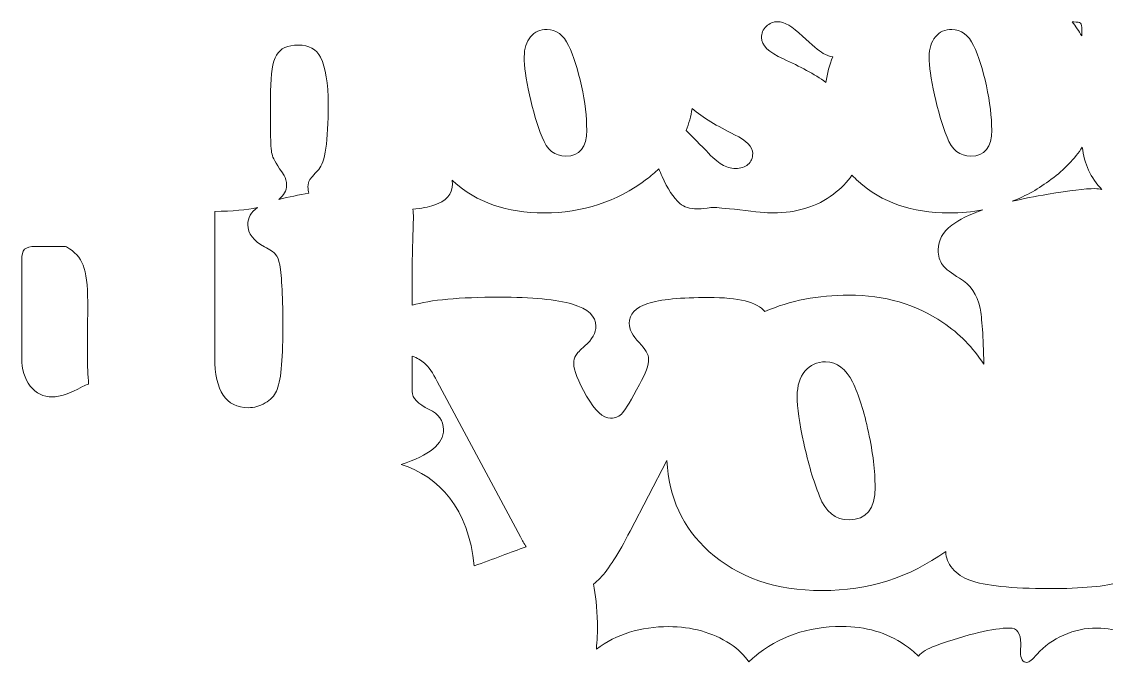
# Model space of a CAD drawing. Header units: millimetres. Extents: x -431 to 186, y -15 to 284.
# Drawn here: x 2.96 to 40.13, y 164.08 to 185.87 of the extents above; entities that cross this region are included whole.
import ezdxf

# ---------------------------------------------------------------- set-up
doc = ezdxf.new("R2010")
doc.units = ezdxf.units.MM
doc.header["$MEASUREMENT"] = 0
doc.layers.add('Capa 1', color=7, linetype='Continuous')

msp = doc.modelspace()

# ---------------------------------------------------------------- linework, layer by layer
at = {"layer": 'Capa 1', "color": 240, "lineweight": 9}
for points, knots in [([(20.9619, 185.6067), (20.7256, 185.6067), (20.5389, 185.5202), (20.3961, 185.3495), (20.3961, 185.3495), (20.2532, 185.1762), (20.1819, 184.9486), (20.1819, 184.6642), (20.1819, 184.6642), (20.1819, 184.3447), (20.2424, 183.914), (20.3633, 183.367), (20.3633, 183.367), (20.4841, 182.817), (20.6268, 182.3322), (20.7944, 181.9098), (20.7944, 181.9098), (20.9592, 181.4763), (21.2311, 181.2596), (21.6073, 181.2596), (21.6073, 181.2596), (22.0851, 181.2596), (22.324, 181.5575), (22.324, 182.156), (22.324, 182.156), (22.324, 182.6003), (22.2637, 183.1042), (22.1429, 183.6702), (22.1429, 183.6702), (22.022, 184.2363), (21.8737, 184.6967), (21.7035, 185.0516), (21.7035, 185.0516), (21.5276, 185.4118), (21.2805, 185.5959), (20.9619, 185.6067)], [0, 0, 0, 0, 0.1, 0.1, 0.1, 0.1, 0.2, 0.2, 0.2, 0.2, 0.3, 0.3, 0.3, 0.3, 0.4, 0.4, 0.4, 0.4, 0.5, 0.5, 0.5, 0.5, 0.6, 0.6, 0.6, 0.6, 0.7, 0.7, 0.7, 0.7, 0.8, 0.8, 0.8, 0.8, 1, 1, 1, 1]), ([(30.5225, 183.7903), (30.5683, 184.0963), (30.6467, 184.3868), (30.7575, 184.6615), (30.7575, 184.6615), (30.6392, 184.6807), (30.5297, 184.72), (30.4293, 184.7807), (30.4293, 184.7807), (30.2811, 184.8727), (30.0449, 185.0704), (29.7181, 185.3764), (29.7181, 185.3764), (29.3751, 185.7042), (29.0892, 185.8695), (28.864, 185.8695), (28.864, 185.8695), (28.7131, 185.8695), (28.584, 185.8154), (28.474, 185.7071), (28.474, 185.7071), (28.3643, 185.5987), (28.3095, 185.4687), (28.3095, 185.3224), (28.3095, 185.3224), (28.3095, 185.0623), (28.5621, 184.8186), (29.0645, 184.5912), (29.0645, 184.5912), (29.6341, 184.3391), (30.1201, 184.0723), (30.5225, 183.7903)], [0, 0, 0, 0, 0.1111111, 0.1111111, 0.1111111, 0.1111111, 0.2222222, 0.2222222, 0.2222222, 0.2222222, 0.3333333, 0.3333333, 0.3333333, 0.3333333, 0.4444444, 0.4444444, 0.4444444, 0.4444444, 0.5555556, 0.5555556, 0.5555556, 0.5555556, 0.6666667, 0.6666667, 0.6666667, 0.6666667, 0.7777778, 0.7777778, 0.7777778, 0.7777778, 1, 1, 1, 1]), ([(34.8411, 185.6067), (34.6047, 185.6067), (34.4181, 185.5202), (34.2753, 185.3495), (34.2753, 185.3495), (34.1324, 185.1762), (34.0611, 184.9486), (34.0611, 184.6642), (34.0611, 184.6642), (34.0611, 184.3447), (34.1215, 183.914), (34.2423, 183.367), (34.2423, 183.367), (34.3633, 182.817), (34.5059, 182.3322), (34.6736, 181.9098), (34.6736, 181.9098), (34.8383, 181.4763), (35.1103, 181.2596), (35.4865, 181.2596), (35.4865, 181.2596), (35.9642, 181.2596), (36.2031, 181.5575), (36.2031, 182.156), (36.2031, 182.156), (36.2031, 182.6003), (36.1427, 183.1042), (36.0219, 183.6702), (36.0219, 183.6702), (35.9011, 184.2363), (35.7527, 184.6967), (35.5825, 185.0516), (35.5825, 185.0516), (35.4068, 185.4118), (35.1597, 185.5959), (34.8411, 185.6067)], [0, 0, 0, 0, 0.1, 0.1, 0.1, 0.1, 0.2, 0.2, 0.2, 0.2, 0.3, 0.3, 0.3, 0.3, 0.4, 0.4, 0.4, 0.4, 0.5, 0.5, 0.5, 0.5, 0.6, 0.6, 0.6, 0.6, 0.7, 0.7, 0.7, 0.7, 0.8, 0.8, 0.8, 0.8, 1, 1, 1, 1]), ([(39.2911, 185.38), (39.2911, 185.38), (39.2911, 185.5904), (39.2911, 185.5904), (39.2911, 185.5904), (39.2911, 185.7124), (39.2774, 185.7882), (39.2473, 185.818), (39.2473, 185.818), (39.217, 185.8478), (39.1429, 185.8614), (39.0193, 185.8614), (39.0193, 185.8614), (39.0193, 185.8614), (38.9611, 185.8614), (38.9611, 185.8614), (38.9611, 185.8614), (39.0807, 185.7107), (39.1906, 185.5503), (39.2911, 185.38)], [0, 0, 0, 0, 0.1666667, 0.1666667, 0.1666667, 0.1666667, 0.3333333, 0.3333333, 0.3333333, 0.3333333, 0.5, 0.5, 0.5, 0.5, 0.6666667, 0.6666667, 0.6666667, 0.6666667, 1, 1, 1, 1]), ([(11.7707, 179.7794), (12.1152, 179.8618), (12.4589, 179.9326), (12.8013, 179.9912), (12.8013, 179.9912), (12.7801, 180.0566), (12.7696, 180.1272), (12.7696, 180.2034), (12.7696, 180.2034), (12.7696, 180.3088), (12.7859, 180.3874), (12.8189, 180.4362), (12.8189, 180.4362), (12.8492, 180.4876), (12.9561, 180.6094), (13.1403, 180.8071), (13.1403, 180.8071), (13.3544, 181.0295), (13.4617, 181.7688), (13.4617, 183.0283), (13.4617, 183.0283), (13.4617, 183.7596), (13.3763, 184.2986), (13.2033, 184.6479), (13.2033, 184.6479), (13.0635, 184.927), (12.8079, 185.0678), (12.4317, 185.0678), (12.4317, 185.0678), (12.0719, 185.0678), (11.8247, 184.9542), (11.6901, 184.7264), (11.6901, 184.7264), (11.5584, 184.499), (11.4897, 184.0872), (11.4897, 183.4887), (11.4897, 183.4887), (11.4897, 183.4887), (11.4897, 181.9178), (11.4897, 181.9178), (11.4897, 181.9178), (11.4897, 181.6063), (11.5117, 181.3922), (11.5501, 181.2759), (11.5501, 181.2759), (11.5913, 181.1594), (11.7231, 180.9346), (11.9483, 180.6014), (11.9483, 180.6014), (12.0088, 180.5039), (12.0363, 180.3956), (12.0363, 180.2738), (12.0363, 180.2738), (12.0363, 180.076), (11.9476, 179.9111), (11.7707, 179.7794)], [0, 0, 0, 0, 0.0666667, 0.0666667, 0.0666667, 0.0666667, 0.1333333, 0.1333333, 0.1333333, 0.1333333, 0.2, 0.2, 0.2, 0.2, 0.2666667, 0.2666667, 0.2666667, 0.2666667, 0.3333333, 0.3333333, 0.3333333, 0.3333333, 0.4, 0.4, 0.4, 0.4, 0.4666667, 0.4666667, 0.4666667, 0.4666667, 0.5333333, 0.5333333, 0.5333333, 0.5333333, 0.6, 0.6, 0.6, 0.6, 0.6666667, 0.6666667, 0.6666667, 0.6666667, 0.7333333, 0.7333333, 0.7333333, 0.7333333, 0.8, 0.8, 0.8, 0.8, 0.8666667, 0.8666667, 0.8666667, 0.8666667, 1, 1, 1, 1]), ([(25.7276, 182.137), (25.8735, 182.003), (26.1011, 181.7742), (26.4116, 181.4492), (26.4116, 181.4492), (26.6315, 181.2162), (26.8125, 181.0566), (26.9581, 180.9698), (26.9581, 180.9698), (27.1037, 180.8831), (27.2575, 180.8371), (27.4251, 180.8371), (27.4251, 180.8371), (27.6008, 180.8371), (27.7437, 180.8831), (27.8507, 180.9779), (27.8507, 180.9779), (27.9577, 181.0699), (28.0128, 181.1919), (28.0128, 181.3463), (28.0128, 181.3463), (28.0128, 181.5846), (27.804, 181.8012), (27.392, 181.9963), (27.392, 181.9963), (26.7876, 182.2876), (26.3013, 182.587), (25.9329, 182.8924), (25.9329, 182.8924), (25.8949, 182.6308), (25.8264, 182.3791), (25.7276, 182.137)], [0, 0, 0, 0, 0.1111111, 0.1111111, 0.1111111, 0.1111111, 0.2222222, 0.2222222, 0.2222222, 0.2222222, 0.3333333, 0.3333333, 0.3333333, 0.3333333, 0.4444444, 0.4444444, 0.4444444, 0.4444444, 0.5555556, 0.5555556, 0.5555556, 0.5555556, 0.6666667, 0.6666667, 0.6666667, 0.6666667, 0.7777778, 0.7777778, 0.7777778, 0.7777778, 1, 1, 1, 1]), ([(36.9107, 179.713), (37.265, 179.7971), (37.6734, 179.8787), (38.1378, 179.9575), (38.1378, 179.9575), (38.8737, 180.0823), (39.4075, 180.1464), (39.743, 180.1464), (39.743, 180.1464), (39.8293, 180.1464), (39.9085, 180.1378), (39.9806, 180.1203), (39.9806, 180.1203), (39.5974, 180.5108), (39.3734, 180.9951), (39.3098, 181.5728), (39.3098, 181.5728), (39.0494, 181.1734), (38.695, 180.8044), (38.2465, 180.4659), (38.2465, 180.4659), (37.8263, 180.1499), (37.3811, 179.899), (36.9107, 179.713)], [0, 0, 0, 0, 0.1428571, 0.1428571, 0.1428571, 0.1428571, 0.2857143, 0.2857143, 0.2857143, 0.2857143, 0.4285714, 0.4285714, 0.4285714, 0.4285714, 0.5714286, 0.5714286, 0.5714286, 0.5714286, 0.7142857, 0.7142857, 0.7142857, 0.7142857, 1, 1, 1, 1]), ([(16.3613, 179.4383), (16.3753, 179.3514), (16.3824, 179.2572), (16.3824, 179.1556), (16.3824, 179.1556), (16.3824, 179.0848), (16.3791, 178.9363), (16.3723, 178.71), (16.3723, 178.71), (16.3584, 178.3927), (16.3483, 178.0078), (16.3415, 177.5522), (16.3415, 177.5522), (16.3415, 177.5522), (16.3415, 176.1498), (16.3415, 176.1498), (16.3415, 176.1498), (16.9712, 176.3352), (17.9639, 176.4263), (19.3181, 176.4263), (19.3181, 176.4263), (20.458, 176.4263), (21.2931, 176.3488), (21.8303, 176.1866), (21.8303, 176.1866), (22.3712, 176.0246), (22.6383, 175.7748), (22.6383, 175.4374), (22.6383, 175.4374), (22.6383, 175.201), (22.5115, 174.975), (22.2583, 174.7555), (22.2583, 174.7555), (22.0975, 174.6103), (21.9949, 174.502), (21.9467, 174.4315), (21.9467, 174.4315), (21.8989, 174.357), (21.8783, 174.2659), (21.8783, 174.1546), (21.8783, 174.1546), (21.8783, 173.9284), (22.0257, 173.5571), (22.3164, 173.0371), (22.3164, 173.0371), (22.6109, 172.5275), (22.8881, 172.2742), (23.1413, 172.2742), (23.1413, 172.2742), (23.3091, 172.2742), (23.446, 172.3383), (23.552, 172.4632), (23.552, 172.4632), (23.6583, 172.5882), (23.8533, 172.909), (24.134, 173.4323), (24.134, 173.4323), (24.3395, 173.8135), (24.4455, 174.1039), (24.4455, 174.303), (24.4455, 174.303), (24.4455, 174.4584), (24.3359, 174.6475), (24.1239, 174.8668), (24.1239, 174.8668), (23.8943, 175.1032), (23.7815, 175.3226), (23.7815, 175.5284), (23.7815, 175.5284), (23.7815, 175.8458), (23.9937, 176.072), (24.418, 176.2103), (24.418, 176.2103), (24.8423, 176.3488), (25.5409, 176.4163), (26.5093, 176.4163), (26.5093, 176.4163), (27.5311, 176.4163), (28.1696, 176.2556), (28.4264, 175.9318), (28.4264, 175.9318), (29.2932, 176.3091), (30.2553, 176.4974), (31.3137, 176.4974), (31.3137, 176.4974), (32.5359, 176.4974), (33.6107, 176.1832), (34.5311, 175.5587), (34.5311, 175.5587), (35.0937, 175.1784), (35.5603, 174.7015), (35.9333, 174.1276), (35.9333, 174.1276), (35.9145, 175.0739), (35.8706, 175.7147), (35.8033, 176.0518), (35.8033, 176.0518), (35.7075, 176.514), (35.4748, 176.8551), (35.1017, 177.0814), (35.1017, 177.0814), (34.8211, 177.2399), (34.626, 177.3884), (34.5231, 177.5304), (34.5231, 177.5304), (34.4205, 177.672), (34.3692, 177.8443), (34.3692, 178.0502), (34.3692, 178.0502), (34.3692, 178.3744), (34.5265, 178.6544), (34.838, 178.8942), (34.838, 178.8942), (35.0819, 179.0822), (35.438, 179.258), (35.9054, 179.4219), (35.9054, 179.4219), (35.5324, 179.3506), (35.1456, 179.3148), (34.7449, 179.3148), (34.7449, 179.3148), (33.4652, 179.3148), (32.4269, 179.6751), (31.6333, 180.3928), (31.6333, 180.3928), (31.5553, 180.4632), (31.4813, 180.536), (31.4111, 180.6106), (31.4111, 180.6106), (31.2533, 180.3732), (31.0425, 180.1554), (30.7781, 179.9568), (30.7781, 179.9568), (30.2153, 179.5288), (29.526, 179.3148), (28.7103, 179.3148), (28.7103, 179.3148), (28.5015, 179.3148), (28.1225, 179.3502), (27.5679, 179.4176), (27.5679, 179.4176), (27.0488, 179.4747), (26.7577, 179.5044), (26.6917, 179.5044), (26.6917, 179.5044), (26.6231, 179.5044), (26.5408, 179.4964), (26.45, 179.4802), (26.45, 179.4802), (26.2963, 179.4611), (26.1836, 179.4503), (26.1124, 179.4503), (26.1124, 179.4503), (25.8595, 179.4503), (25.6617, 179.5124), (25.5161, 179.6399), (25.5161, 179.6399), (25.2967, 179.8351), (25.0933, 180.1436), (24.9067, 180.5634), (24.9067, 180.5634), (24.866, 180.6542), (24.8295, 180.7422), (24.7979, 180.8271), (24.7979, 180.8271), (24.6655, 180.7031), (24.5221, 180.5826), (24.3673, 180.4659), (24.3673, 180.4659), (23.3484, 179.6994), (22.1812, 179.3148), (20.8657, 179.3148), (20.8657, 179.3148), (19.586, 179.3148), (18.5479, 179.6751), (17.7541, 180.3928), (17.7541, 180.3928), (17.7541, 180.3928), (17.7071, 180.4359), (17.7071, 180.4359), (17.7071, 180.4359), (17.7144, 180.3958), (17.7184, 180.3527), (17.7184, 180.3062), (17.7184, 180.3062), (17.7184, 179.9568), (17.5069, 179.7131), (17.0811, 179.5776), (17.0811, 179.5776), (16.9013, 179.5188), (16.6613, 179.4723), (16.3613, 179.4383)], [0, 0, 0, 0, 0.0204082, 0.0204082, 0.0204082, 0.0204082, 0.0408163, 0.0408163, 0.0408163, 0.0408163, 0.0612245, 0.0612245, 0.0612245, 0.0612245, 0.0816327, 0.0816327, 0.0816327, 0.0816327, 0.1020408, 0.1020408, 0.1020408, 0.1020408, 0.122449, 0.122449, 0.122449, 0.122449, 0.1428571, 0.1428571, 0.1428571, 0.1428571, 0.1632653, 0.1632653, 0.1632653, 0.1632653, 0.1836735, 0.1836735, 0.1836735, 0.1836735, 0.2040816, 0.2040816, 0.2040816, 0.2040816, 0.2244898, 0.2244898, 0.2244898, 0.2244898, 0.244898, 0.244898, 0.244898, 0.244898, 0.2653061, 0.2653061, 0.2653061, 0.2653061, 0.2857143, 0.2857143, 0.2857143, 0.2857143, 0.3061224, 0.3061224, 0.3061224, 0.3061224, 0.3265306, 0.3265306, 0.3265306, 0.3265306, 0.3469388, 0.3469388, 0.3469388, 0.3469388, 0.3673469, 0.3673469, 0.3673469, 0.3673469, 0.3877551, 0.3877551, 0.3877551, 0.3877551, 0.4081633, 0.4081633, 0.4081633, 0.4081633, 0.4285714, 0.4285714, 0.4285714, 0.4285714, 0.4489796, 0.4489796, 0.4489796, 0.4489796, 0.4693878, 0.4693878, 0.4693878, 0.4693878, 0.4897959, 0.4897959, 0.4897959, 0.4897959, 0.5102041, 0.5102041, 0.5102041, 0.5102041, 0.5306122, 0.5306122, 0.5306122, 0.5306122, 0.5510204, 0.5510204, 0.5510204, 0.5510204, 0.5714286, 0.5714286, 0.5714286, 0.5714286, 0.5918367, 0.5918367, 0.5918367, 0.5918367, 0.6122449, 0.6122449, 0.6122449, 0.6122449, 0.6326531, 0.6326531, 0.6326531, 0.6326531, 0.6530612, 0.6530612, 0.6530612, 0.6530612, 0.6734694, 0.6734694, 0.6734694, 0.6734694, 0.6938776, 0.6938776, 0.6938776, 0.6938776, 0.7142857, 0.7142857, 0.7142857, 0.7142857, 0.7346939, 0.7346939, 0.7346939, 0.7346939, 0.755102, 0.755102, 0.755102, 0.755102, 0.7755102, 0.7755102, 0.7755102, 0.7755102, 0.7959184, 0.7959184, 0.7959184, 0.7959184, 0.8163265, 0.8163265, 0.8163265, 0.8163265, 0.8367347, 0.8367347, 0.8367347, 0.8367347, 0.8571429, 0.8571429, 0.8571429, 0.8571429, 0.877551, 0.877551, 0.877551, 0.877551, 0.8979592, 0.8979592, 0.8979592, 0.8979592, 0.9183673, 0.9183673, 0.9183673, 0.9183673, 0.9387755, 0.9387755, 0.9387755, 0.9387755, 0.9591837, 0.9591837, 0.9591837, 0.9591837, 1, 1, 1, 1]), ([(9.5744, 179.3635), (9.5744, 179.3635), (9.5744, 174.3586), (9.5744, 174.3586), (9.5744, 174.3586), (9.5744, 173.2108), (9.9576, 172.6372), (10.7277, 172.6372), (10.7277, 172.6372), (10.9196, 172.6372), (11.1113, 172.691), (11.2995, 172.8024), (11.2995, 172.8024), (11.4844, 172.9106), (11.6176, 173.0424), (11.6897, 173.2008), (11.6897, 173.2008), (11.8368, 173.5183), (11.9088, 174.2236), (11.9088, 175.3176), (11.9088, 175.3176), (11.9088, 176.4011), (11.8745, 177.137), (11.7993, 177.5352), (11.7993, 177.5352), (11.7717, 177.6972), (11.7273, 177.8188), (11.6589, 177.8932), (11.6589, 177.8932), (11.5937, 177.9708), (11.4671, 178.0586), (11.2789, 178.1564), (11.2789, 178.1564), (10.8991, 178.3556), (10.7075, 178.6055), (10.7075, 178.9091), (10.7075, 178.9091), (10.7075, 179.1474), (10.8191, 179.3431), (11.0417, 179.4963), (11.0417, 179.4963), (10.6671, 179.4182), (10.1779, 179.3744), (9.5744, 179.3635)], [0, 0, 0, 0, 0.0833333, 0.0833333, 0.0833333, 0.0833333, 0.1666667, 0.1666667, 0.1666667, 0.1666667, 0.25, 0.25, 0.25, 0.25, 0.3333333, 0.3333333, 0.3333333, 0.3333333, 0.4166667, 0.4166667, 0.4166667, 0.4166667, 0.5, 0.5, 0.5, 0.5, 0.5833333, 0.5833333, 0.5833333, 0.5833333, 0.6666667, 0.6666667, 0.6666667, 0.6666667, 0.75, 0.75, 0.75, 0.75, 0.8333333, 0.8333333, 0.8333333, 0.8333333, 1, 1, 1, 1]), ([(5.2505, 173.4419), (5.2236, 173.7464), (5.2101, 174.0754), (5.2101, 174.4298), (5.2101, 174.4298), (5.2101, 174.9698), (5.2136, 175.4323), (5.2203, 175.8135), (5.2203, 175.8135), (5.2203, 176.0367), (5.2203, 176.1884), (5.2203, 176.2694), (5.2203, 176.2694), (5.2203, 176.8366), (5.1691, 177.2519), (5.0664, 177.5183), (5.0664, 177.5183), (4.9639, 177.7851), (4.7721, 177.9944), (4.4983, 178.1463), (4.4983, 178.1463), (4.4983, 178.1463), (4.4587, 178.1666), (4.4587, 178.1666), (4.4587, 178.1666), (4.4587, 178.1666), (3.4359, 178.1666), (3.4359, 178.1666), (3.4359, 178.1666), (3.2512, 178.1666), (3.1208, 178.1328), (3.0559, 178.0686), (3.0559, 178.0686), (2.9876, 178.0011), (2.9568, 177.8763), (2.9568, 177.6907), (2.9568, 177.6907), (2.9568, 177.6907), (2.9568, 174.3486), (2.9568, 174.3486), (2.9568, 174.3486), (2.9568, 173.9536), (3.0525, 173.6295), (3.2512, 173.3796), (3.2512, 173.3796), (3.4496, 173.13), (3.6996, 173.0051), (4.0076, 173.0051), (4.0076, 173.0051), (4.2676, 173.0051), (4.6136, 173.1234), (5.0413, 173.3594), (5.0413, 173.3594), (5.1103, 173.4015), (5.1805, 173.4291), (5.2505, 173.4419)], [0, 0, 0, 0, 0.0666667, 0.0666667, 0.0666667, 0.0666667, 0.1333333, 0.1333333, 0.1333333, 0.1333333, 0.2, 0.2, 0.2, 0.2, 0.2666667, 0.2666667, 0.2666667, 0.2666667, 0.3333333, 0.3333333, 0.3333333, 0.3333333, 0.4, 0.4, 0.4, 0.4, 0.4666667, 0.4666667, 0.4666667, 0.4666667, 0.5333333, 0.5333333, 0.5333333, 0.5333333, 0.6, 0.6, 0.6, 0.6, 0.6666667, 0.6666667, 0.6666667, 0.6666667, 0.7333333, 0.7333333, 0.7333333, 0.7333333, 0.8, 0.8, 0.8, 0.8, 0.8666667, 0.8666667, 0.8666667, 0.8666667, 1, 1, 1, 1]), ([(15.9616, 170.6928), (17.2627, 170.2819), (18.2801, 169.1779), (18.4647, 167.2163), (18.4647, 167.2163), (19.1136, 167.4359), (19.7152, 167.6916), (20.2491, 167.8642), (20.2491, 167.8642), (20.1808, 167.9768), (20.1147, 168.0922), (20.0507, 168.2099), (20.0507, 168.2099), (20.0507, 168.2099), (17.2028, 173.5402), (17.2028, 173.5402), (17.2028, 173.5402), (17.0485, 173.8304), (16.9015, 174.0399), (16.7579, 174.168), (16.7579, 174.168), (16.6499, 174.2642), (16.5109, 174.3434), (16.3415, 174.404), (16.3415, 174.404), (16.3415, 174.404), (16.3415, 173.1907), (16.3415, 173.1907), (16.3415, 173.1907), (16.3415, 172.9678), (16.5363, 172.762), (16.9233, 172.5798), (16.9233, 172.5798), (17.2519, 172.421), (17.4161, 172.1915), (17.4161, 171.8878), (17.4161, 171.8878), (17.4161, 171.3975), (16.9312, 170.999), (15.9616, 170.6928)], [0, 0, 0, 0, 0.0909091, 0.0909091, 0.0909091, 0.0909091, 0.1818182, 0.1818182, 0.1818182, 0.1818182, 0.2727273, 0.2727273, 0.2727273, 0.2727273, 0.3636364, 0.3636364, 0.3636364, 0.3636364, 0.4545455, 0.4545455, 0.4545455, 0.4545455, 0.5454545, 0.5454545, 0.5454545, 0.5454545, 0.6363636, 0.6363636, 0.6363636, 0.6363636, 0.7272727, 0.7272727, 0.7272727, 0.7272727, 0.8181818, 0.8181818, 0.8181818, 0.8181818, 1, 1, 1, 1]), ([(30.5095, 174.2118), (30.2151, 174.2118), (29.9824, 174.1039), (29.8044, 173.8912), (29.8044, 173.8912), (29.6263, 173.6752), (29.5373, 173.3915), (29.5373, 173.0372), (29.5373, 173.0372), (29.5373, 172.639), (29.6127, 172.1022), (29.7635, 171.4203), (29.7635, 171.4203), (29.914, 170.7348), (30.0917, 170.1306), (30.3007, 169.6042), (30.3007, 169.6042), (30.506, 169.0639), (30.8449, 168.7939), (31.3137, 168.7939), (31.3137, 168.7939), (31.9093, 168.7939), (32.2071, 169.1651), (32.2071, 169.9112), (32.2071, 169.9112), (32.2071, 170.4648), (32.132, 171.0928), (31.9813, 171.7983), (31.9813, 171.7983), (31.8308, 172.5038), (31.6459, 173.0776), (31.4337, 173.52), (31.4337, 173.52), (31.2145, 173.9687), (30.9065, 174.1983), (30.5095, 174.2118)], [0, 0, 0, 0, 0.1, 0.1, 0.1, 0.1, 0.2, 0.2, 0.2, 0.2, 0.3, 0.3, 0.3, 0.3, 0.4, 0.4, 0.4, 0.4, 0.5, 0.5, 0.5, 0.5, 0.6, 0.6, 0.6, 0.6, 0.7, 0.7, 0.7, 0.7, 0.8, 0.8, 0.8, 0.8, 1, 1, 1, 1]), ([(22.5579, 166.5908), (22.6272, 166.2316), (22.6712, 165.7948), (22.6873, 165.2659), (22.6873, 165.2659), (22.6969, 164.9503), (22.6847, 164.649), (22.6528, 164.3611), (22.6528, 164.3611), (23.3496, 164.875), (24.1743, 165.1326), (25.1305, 165.1326), (25.1305, 165.1326), (25.9276, 165.1326), (26.6305, 164.9362), (27.2371, 164.5432), (27.2371, 164.5432), (27.5213, 164.3586), (27.7356, 164.1519), (27.8797, 163.9235), (27.8797, 163.9235), (27.94, 163.9816), (28.0032, 164.0383), (28.0688, 164.0939), (28.0688, 164.0939), (28.8932, 164.7918), (29.8917, 165.1394), (31.0685, 165.1394), (31.0685, 165.1394), (31.886, 165.1394), (32.6048, 164.9292), (33.2207, 164.5116), (33.2207, 164.5116), (33.3932, 164.395), (33.5524, 164.2646), (33.6981, 164.1206), (33.6981, 164.1206), (33.8131, 164.26), (34.0056, 164.3794), (34.2748, 164.4778), (34.2748, 164.4778), (35.4059, 164.8798), (36.2529, 165.083), (36.8161, 165.0852), (36.8161, 165.0852), (37.0726, 165.0852), (37.1985, 164.9068), (37.1985, 164.55), (37.1985, 164.55), (37.1985, 164.5455), (37.1985, 164.5094), (37.1985, 164.4372), (37.1985, 164.4372), (37.1941, 164.3672), (37.1918, 164.3107), (37.1918, 164.2656), (37.1918, 164.2656), (37.1918, 164.0284), (37.265, 163.9087), (37.4067, 163.9087), (37.4067, 163.9087), (37.4825, 163.9087), (37.6015, 164.0035), (37.7617, 164.1932), (37.7617, 164.1932), (38.0045, 164.4666), (38.3089, 164.6834), (38.6753, 164.8459), (38.6753, 164.8459), (39.0415, 165.0062), (39.4173, 165.0852), (39.8017, 165.0852), (39.8017, 165.0852), (40.5482, 165.0852), (41.0679, 164.8164), (41.3587, 164.279), (41.3587, 164.279), (41.4686, 164.0803), (41.5603, 163.981), (41.6335, 163.981), (41.6335, 163.981), (41.6817, 163.981), (41.7983, 164.0691), (41.9814, 164.2452), (41.9814, 164.2452), (42.563, 164.8051), (43.2223, 165.0852), (43.9597, 165.0852), (43.9597, 165.0852), (44.5367, 165.0852), (45.0083, 164.9292), (45.3771, 164.6176), (45.3771, 164.6176), (45.7349, 164.3115), (45.9262, 163.8627), (45.9493, 163.2716), (45.9493, 163.2716), (46.1333, 163.5724), (46.3722, 163.8463), (46.6661, 164.0939), (46.6661, 164.0939), (47.4903, 164.7918), (48.4886, 165.1394), (49.6655, 165.1394), (49.6655, 165.1394), (50.4829, 165.1394), (51.2021, 164.9292), (51.8177, 164.5116), (51.8177, 164.5116), (52.2619, 164.2114), (52.6167, 163.8208), (52.8847, 163.3398), (52.8847, 163.3398), (52.9537, 163.2147), (53.0141, 163.0882), (53.0657, 162.9604), (53.0657, 162.9604), (53.1746, 163.2199), (53.3202, 163.4672), (53.5021, 163.7032), (53.5021, 163.7032), (53.8958, 164.2156), (54.3974, 164.5974), (55.0061, 164.848), (55.0061, 164.848), (55.4618, 165.0378), (55.9565, 165.1326), (56.4877, 165.1326), (56.4877, 165.1326), (57.337, 165.1326), (58.0606, 164.8956), (58.6535, 164.4191), (58.6535, 164.4191), (58.7647, 164.3302), (58.8683, 164.2354), (58.9635, 164.135), (58.9635, 164.135), (59.1269, 164.2458), (59.4419, 164.3842), (59.9131, 164.55), (59.9131, 164.55), (60.3434, 164.7014), (60.7557, 164.8278), (61.1539, 164.9316), (61.1539, 164.9316), (61.5523, 165.0356), (61.825, 165.0852), (61.9714, 165.0852), (61.9714, 165.0852), (62.1065, 165.0852), (62.2187, 165.0378), (62.3103, 164.9407), (62.3103, 164.9407), (62.4018, 164.8435), (62.4477, 164.7283), (62.4477, 164.5974), (62.4477, 164.5974), (62.4477, 164.5838), (62.4453, 164.5275), (62.443, 164.4303), (62.443, 164.4303), (62.4383, 164.3964), (62.4361, 164.365), (62.4361, 164.3378), (62.4361, 164.3378), (62.4361, 164.1278), (62.5257, 164.0216), (62.7039, 164.0216), (62.7039, 164.0216), (62.8118, 164.0216), (62.9239, 164.1052), (63.0453, 164.2723), (63.0453, 164.2723), (63.4301, 164.8188), (63.9886, 165.0919), (64.7235, 165.0919), (64.7235, 165.0919), (65.2869, 165.0919), (65.7699, 164.9475), (66.1707, 164.6562), (66.1707, 164.6562), (66.4521, 164.4484), (66.6493, 164.2046), (66.7613, 163.9244), (66.7613, 163.9244), (66.8221, 163.7727), (66.8702, 163.582), (66.9057, 163.3531), (66.9057, 163.3531), (66.9766, 163.4724), (67.0559, 163.5892), (67.1437, 163.7032), (67.1437, 163.7032), (67.5374, 164.2156), (68.039, 164.5974), (68.6479, 164.848), (68.6479, 164.848), (69.1037, 165.0378), (69.5982, 165.1326), (70.1294, 165.1326), (70.1294, 165.1326), (70.9787, 165.1326), (71.7025, 164.8956), (72.2954, 164.4191), (72.2954, 164.4191), (72.5953, 164.1796), (72.8381, 163.8976), (73.0213, 163.5724), (73.0213, 163.5724), (73.0386, 163.5418), (73.055, 163.5112), (73.0711, 163.4806), (73.0711, 163.4806), (73.0595, 164.1544), (73.0298, 164.6071), (72.9831, 164.8412), (72.9831, 164.8412), (72.919, 165.1507), (72.7633, 165.379), (72.5137, 165.53), (72.5137, 165.53), (72.3259, 165.636), (72.1954, 165.7355), (72.1266, 165.8304), (72.1266, 165.8304), (72.0581, 165.9252), (72.0237, 166.0403), (72.0237, 166.1782), (72.0237, 166.1782), (72.0237, 166.245), (72.0337, 166.3091), (72.0535, 166.3703), (72.0535, 166.3703), (71.2014, 166.3774), (70.5099, 166.5631), (69.9798, 166.9236), (69.9798, 166.9236), (69.9201, 166.9647), (69.8623, 167.0084), (69.8065, 167.0539), (69.8065, 167.0539), (69.0147, 166.598), (68.1078, 166.37), (67.0851, 166.37), (67.0851, 166.37), (66.0171, 166.37), (65.1581, 166.6672), (64.5075, 167.2647), (64.5075, 167.2647), (64.5075, 167.2647), (64.5017, 167.2702), (64.5017, 167.2702), (64.5017, 167.2702), (64.3951, 167.0102), (64.1518, 166.819), (63.7698, 166.6975), (63.7698, 166.6975), (63.2427, 166.5252), (62.3015, 166.4375), (60.9426, 166.4375), (60.9426, 166.4375), (60.0217, 166.4375), (59.3681, 166.5186), (58.9882, 166.6771), (58.9882, 166.6771), (58.5945, 166.8427), (58.3961, 167.1095), (58.3961, 167.4774), (58.3961, 167.4774), (58.3961, 167.609), (58.4166, 167.7067), (58.4577, 167.7675), (58.4577, 167.7675), (58.4954, 167.8316), (58.6286, 167.9835), (58.8582, 168.2299), (58.8582, 168.2299), (59.125, 168.5071), (59.2587, 169.4286), (59.2587, 170.9982), (59.2587, 170.9982), (59.2587, 171.9096), (59.1523, 172.5815), (58.9369, 173.0168), (58.9369, 173.0168), (58.7623, 173.3647), (58.4439, 173.5402), (57.975, 173.5402), (57.975, 173.5402), (57.5265, 173.5402), (57.2185, 173.3984), (57.0507, 173.1147), (57.0507, 173.1147), (56.8867, 172.8312), (56.8011, 172.3182), (56.8011, 171.5723), (56.8011, 171.5723), (56.8011, 171.5723), (56.8011, 169.6142), (56.8011, 169.6142), (56.8011, 169.6142), (56.8011, 169.2259), (56.8285, 168.9592), (56.8762, 168.8142), (56.8762, 168.8142), (56.9277, 168.6688), (57.0918, 168.3888), (57.3726, 167.9735), (57.3726, 167.9735), (57.4478, 167.8522), (57.4821, 167.7172), (57.4821, 167.5651), (57.4821, 167.5651), (57.4821, 167.1768), (57.2082, 166.8899), (56.6606, 166.7076), (56.6606, 166.7076), (56.113, 166.5219), (55.2574, 166.4308), (54.0934, 166.4272), (54.0934, 166.4272), (52.7859, 166.4299), (51.9391, 166.6178), (51.5521, 166.9926), (51.5521, 166.9926), (51.2794, 166.891), (50.959, 166.798), (50.5915, 166.7146), (50.5915, 166.7146), (49.7565, 166.5252), (48.9454, 166.4308), (48.1649, 166.4272), (48.1649, 166.4272), (47.8433, 166.4308), (47.6242, 166.4646), (47.5078, 166.5388), (47.5078, 166.5388), (47.3914, 166.6096), (47.3229, 166.7515), (47.3022, 166.9643), (47.3022, 166.9643), (47.2681, 167.3726), (47.1414, 167.5752), (46.9223, 167.5752), (46.9223, 167.5752), (46.8402, 167.5752), (46.7685, 167.5582), (46.7001, 167.5212), (46.7001, 167.5212), (46.6349, 167.484), (46.4295, 167.3526), (46.0873, 167.1227), (46.0873, 167.1227), (45.413, 166.6672), (44.6871, 166.4375), (43.9135, 166.4375), (43.9135, 166.4375), (42.7826, 166.4375), (41.9438, 166.7236), (41.4001, 167.2927), (41.4001, 167.2927), (41.3609, 167.2014), (41.3047, 167.1143), (41.2321, 167.0318), (41.2321, 167.0318), (41.0745, 166.8528), (40.8658, 166.7279), (40.6055, 166.6571), (40.6055, 166.6571), (40.123, 166.5119), (39.3118, 166.4375), (38.1686, 166.4375), (38.1686, 166.4375), (36.8781, 166.4375), (35.971, 166.5355), (35.4507, 166.7244), (35.4507, 166.7244), (35.2113, 166.8123), (35.0125, 166.9439), (34.8587, 167.1262), (34.8587, 167.1262), (34.7047, 167.3084), (34.6293, 167.4975), (34.6293, 167.6968), (34.6293, 167.6968), (34.6293, 167.6968), (34.6293, 167.713), (34.6293, 167.713), (34.6293, 167.713), (33.3888, 166.8188), (31.9759, 166.37), (30.3896, 166.37), (30.3896, 166.37), (28.7945, 166.37), (27.5007, 166.819), (26.5117, 167.7135), (26.5117, 167.7135), (25.6137, 168.5238), (25.1364, 169.5616), (25.0741, 170.8275), (25.0741, 170.8275), (25.0741, 170.8275), (23.8124, 168.4055), (23.8124, 168.4055), (23.8124, 168.4055), (23.4119, 167.636), (23.0696, 167.0991), (22.7887, 166.7986), (22.7887, 166.7986), (22.7132, 166.7188), (22.6363, 166.6495), (22.5579, 166.5908)], [0, 0, 0, 0, 0.0096154, 0.0096154, 0.0096154, 0.0096154, 0.0192308, 0.0192308, 0.0192308, 0.0192308, 0.0288462, 0.0288462, 0.0288462, 0.0288462, 0.0384615, 0.0384615, 0.0384615, 0.0384615, 0.0480769, 0.0480769, 0.0480769, 0.0480769, 0.0576923, 0.0576923, 0.0576923, 0.0576923, 0.0673077, 0.0673077, 0.0673077, 0.0673077, 0.0769231, 0.0769231, 0.0769231, 0.0769231, 0.0865385, 0.0865385, 0.0865385, 0.0865385, 0.0961538, 0.0961538, 0.0961538, 0.0961538, 0.1057692, 0.1057692, 0.1057692, 0.1057692, 0.1153846, 0.1153846, 0.1153846, 0.1153846, 0.125, 0.125, 0.125, 0.125, 0.1346154, 0.1346154, 0.1346154, 0.1346154, 0.1442308, 0.1442308, 0.1442308, 0.1442308, 0.1538462, 0.1538462, 0.1538462, 0.1538462, 0.1634615, 0.1634615, 0.1634615, 0.1634615, 0.1730769, 0.1730769, 0.1730769, 0.1730769, 0.1826923, 0.1826923, 0.1826923, 0.1826923, 0.1923077, 0.1923077, 0.1923077, 0.1923077, 0.2019231, 0.2019231, 0.2019231, 0.2019231, 0.2115385, 0.2115385, 0.2115385, 0.2115385, 0.2211538, 0.2211538, 0.2211538, 0.2211538, 0.2307692, 0.2307692, 0.2307692, 0.2307692, 0.2403846, 0.2403846, 0.2403846, 0.2403846, 0.25, 0.25, 0.25, 0.25, 0.2596154, 0.2596154, 0.2596154, 0.2596154, 0.2692308, 0.2692308, 0.2692308, 0.2692308, 0.2788462, 0.2788462, 0.2788462, 0.2788462, 0.2884615, 0.2884615, 0.2884615, 0.2884615, 0.2980769, 0.2980769, 0.2980769, 0.2980769, 0.3076923, 0.3076923, 0.3076923, 0.3076923, 0.3173077, 0.3173077, 0.3173077, 0.3173077, 0.3269231, 0.3269231, 0.3269231, 0.3269231, 0.3365385, 0.3365385, 0.3365385, 0.3365385, 0.3461538, 0.3461538, 0.3461538, 0.3461538, 0.3557692, 0.3557692, 0.3557692, 0.3557692, 0.3653846, 0.3653846, 0.3653846, 0.3653846, 0.375, 0.375, 0.375, 0.375, 0.3846154, 0.3846154, 0.3846154, 0.3846154, 0.3942308, 0.3942308, 0.3942308, 0.3942308, 0.4038462, 0.4038462, 0.4038462, 0.4038462, 0.4134615, 0.4134615, 0.4134615, 0.4134615, 0.4230769, 0.4230769, 0.4230769, 0.4230769, 0.4326923, 0.4326923, 0.4326923, 0.4326923, 0.4423077, 0.4423077, 0.4423077, 0.4423077, 0.4519231, 0.4519231, 0.4519231, 0.4519231, 0.4615385, 0.4615385, 0.4615385, 0.4615385, 0.4711538, 0.4711538, 0.4711538, 0.4711538, 0.4807692, 0.4807692, 0.4807692, 0.4807692, 0.4903846, 0.4903846, 0.4903846, 0.4903846, 0.5, 0.5, 0.5, 0.5, 0.5096154, 0.5096154, 0.5096154, 0.5096154, 0.5192308, 0.5192308, 0.5192308, 0.5192308, 0.5288462, 0.5288462, 0.5288462, 0.5288462, 0.5384615, 0.5384615, 0.5384615, 0.5384615, 0.5480769, 0.5480769, 0.5480769, 0.5480769, 0.5576923, 0.5576923, 0.5576923, 0.5576923, 0.5673077, 0.5673077, 0.5673077, 0.5673077, 0.5769231, 0.5769231, 0.5769231, 0.5769231, 0.5865385, 0.5865385, 0.5865385, 0.5865385, 0.5961538, 0.5961538, 0.5961538, 0.5961538, 0.6057692, 0.6057692, 0.6057692, 0.6057692, 0.6153846, 0.6153846, 0.6153846, 0.6153846, 0.625, 0.625, 0.625, 0.625, 0.6346154, 0.6346154, 0.6346154, 0.6346154, 0.6442308, 0.6442308, 0.6442308, 0.6442308, 0.6538462, 0.6538462, 0.6538462, 0.6538462, 0.6634615, 0.6634615, 0.6634615, 0.6634615, 0.6730769, 0.6730769, 0.6730769, 0.6730769, 0.6826923, 0.6826923, 0.6826923, 0.6826923, 0.6923077, 0.6923077, 0.6923077, 0.6923077, 0.7019231, 0.7019231, 0.7019231, 0.7019231, 0.7115385, 0.7115385, 0.7115385, 0.7115385, 0.7211538, 0.7211538, 0.7211538, 0.7211538, 0.7307692, 0.7307692, 0.7307692, 0.7307692, 0.7403846, 0.7403846, 0.7403846, 0.7403846, 0.75, 0.75, 0.75, 0.75, 0.7596154, 0.7596154, 0.7596154, 0.7596154, 0.7692308, 0.7692308, 0.7692308, 0.7692308, 0.7788462, 0.7788462, 0.7788462, 0.7788462, 0.7884615, 0.7884615, 0.7884615, 0.7884615, 0.7980769, 0.7980769, 0.7980769, 0.7980769, 0.8076923, 0.8076923, 0.8076923, 0.8076923, 0.8173077, 0.8173077, 0.8173077, 0.8173077, 0.8269231, 0.8269231, 0.8269231, 0.8269231, 0.8365385, 0.8365385, 0.8365385, 0.8365385, 0.8461538, 0.8461538, 0.8461538, 0.8461538, 0.8557692, 0.8557692, 0.8557692, 0.8557692, 0.8653846, 0.8653846, 0.8653846, 0.8653846, 0.875, 0.875, 0.875, 0.875, 0.8846154, 0.8846154, 0.8846154, 0.8846154, 0.8942308, 0.8942308, 0.8942308, 0.8942308, 0.9038462, 0.9038462, 0.9038462, 0.9038462, 0.9134615, 0.9134615, 0.9134615, 0.9134615, 0.9230769, 0.9230769, 0.9230769, 0.9230769, 0.9326923, 0.9326923, 0.9326923, 0.9326923, 0.9423077, 0.9423077, 0.9423077, 0.9423077, 0.9519231, 0.9519231, 0.9519231, 0.9519231, 0.9615385, 0.9615385, 0.9615385, 0.9615385, 0.9711538, 0.9711538, 0.9711538, 0.9711538, 0.9807692, 0.9807692, 0.9807692, 0.9807692, 1, 1, 1, 1])]:
    msp.add_open_spline(points, degree=3, knots=knots, dxfattribs=at)

doc.saveas('drawing.dxf')
